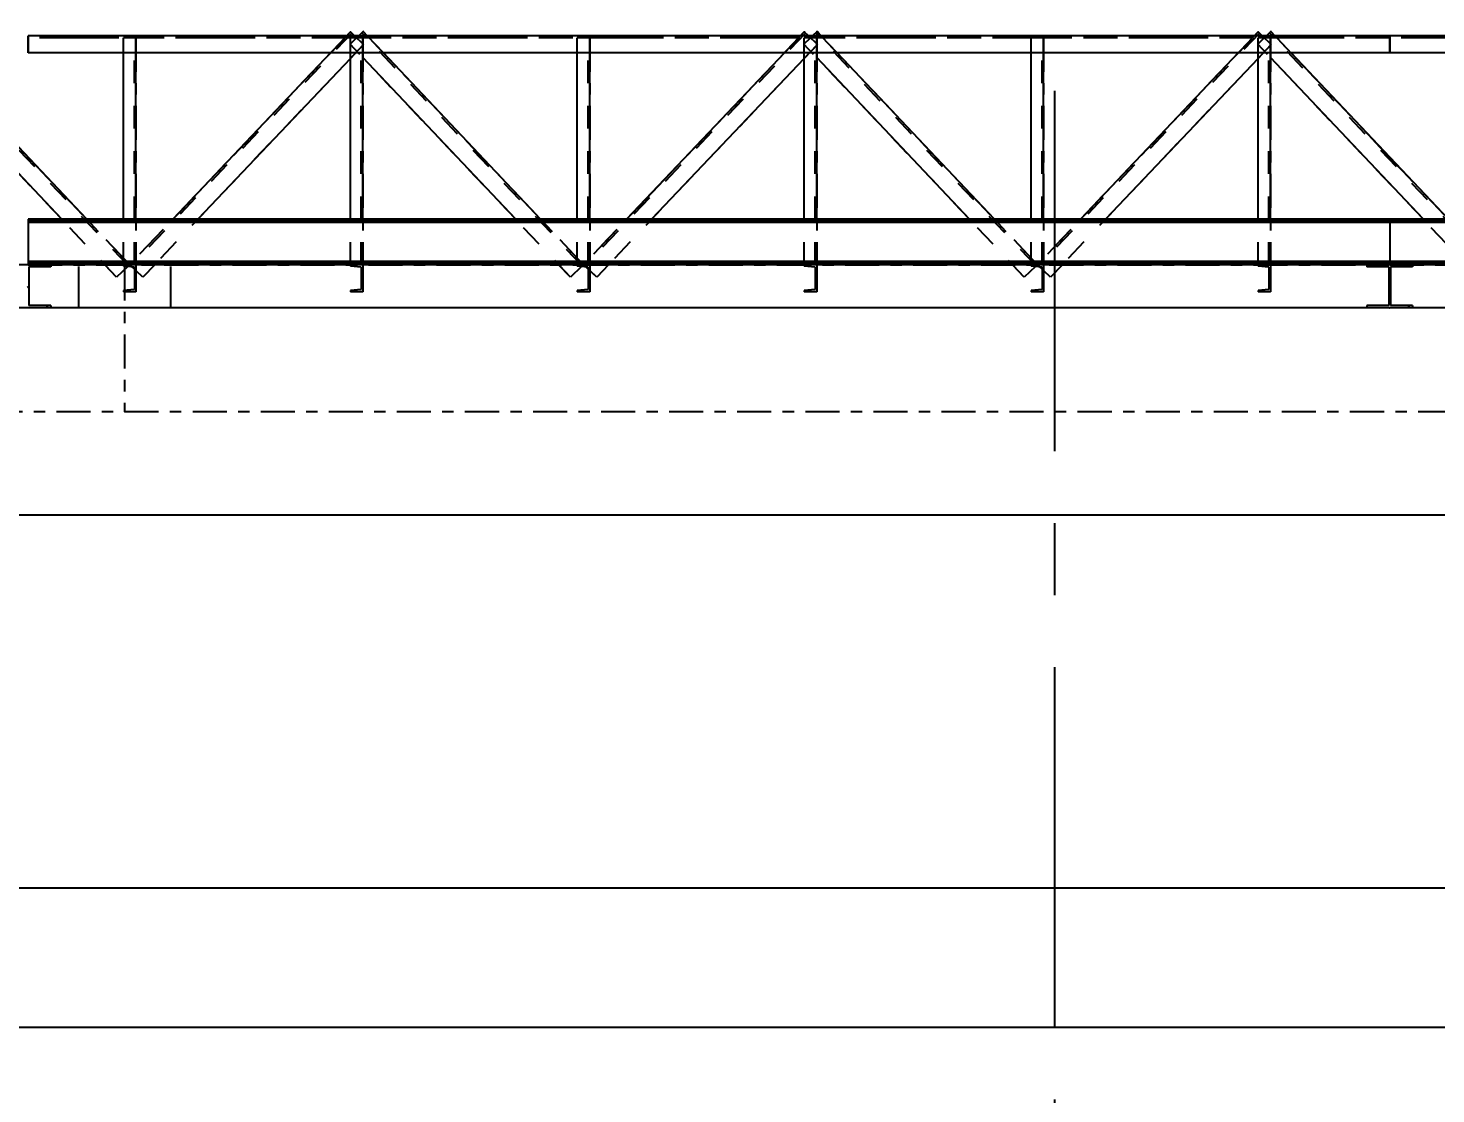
# Model space of a CAD drawing. Header units: millimetres. Extents: x 2368 to 8313, y 7493 to 11698.
# Drawn here: x 4716.1 to 4840.2, y 8937 to 9030.9 of the extents above; entities that cross this region are included whole.
import ezdxf

# ---------------------------------------------------------------- set-up
doc = ezdxf.new("R2010")
doc.units = ezdxf.units.MM
for name, pattern in [('CENTER', [50.8, 31.75, -6.35, 6.35, -6.35]), ('XKITLINE00', [0]), ('XKITLINE02', [4, 2, -2]), ('XKITLINE03', [6, 3, -1, 1, -1])]:
    doc.linetypes.add(name, pattern=pattern)
doc.styles.add('ROMANS', font='romans.shx')
doc.dimstyles.new('MD300', dxfattribs={"dimtxt": 2.5, "dimasz": 2.5, "dimexe": 1, "dimexo": 1, "dimgap": 0.5, "dimtad": 1, "dimdec": 1, "dimlfac": 50, "dimrnd": 0.5, "dimdsep": 46, "dimtxsty": 'ROMANS', "dimcen": 1, "dimclrd": 146, "dimclre": 146, "dimclrt": 30, "dimadec": 1, "dimazin": 2, "dimtfac": 1, "dimtdec": 1, "dimtmove": 0, "dimatfit": 1, "dimfxl": 1, "dimtolj": 1, "dimtzin": 0, "dimlwd": -1, "dimlwe": -1, "dimarcsym": 0})

# ---------------------------------------------------------------- blocks, each defined once
blk = doc.blocks.new('*D3')
at = {"color": 146, "transparency": 16777216}
for p, q in [((4120.59, 9032.28), (4120.59, 8954.12)), ((5216.59, 8977.65), (5216.59, 8954.12)), ((4123.09, 8955.12), (5214.09, 8955.12))]:
    blk.add_line(p, q, dxfattribs=at)
for points in [[(4123.09, 8955.54), (4123.09, 8954.7), (4120.59, 8955.12)], [(5214.09, 8955.54), (5214.09, 8954.7), (5216.59, 8955.12)]]:
    blk.add_solid(points, dxfattribs=at)
at = {"layer": 'Defpoints', "color": 0, "transparency": 16777216}
for p in [(4120.59, 9033.28), (5216.59, 8978.65), (5216.59, 8955.12)]:
    blk.add_point(p, dxfattribs=at)
at = {"color": 30, "transparency": 16777216, "insert": (4668.59, 8956.87), "char_height": 2.5, "attachment_point": 5, "style": 'ROMANS'}
blk.add_mtext('\\A1;54800', dxfattribs=at)
blk = doc.blocks.new('*D6')
at = {"color": 146, "transparency": 16777216}
for p, q in [((4120.59, 9032.28), (4120.59, 8941.84)), ((6312.59, 9032.28), (6312.59, 8941.84)), ((4123.09, 8942.84), (6310.09, 8942.84))]:
    blk.add_line(p, q, dxfattribs=at)
for points in [[(4123.09, 8943.25), (4123.09, 8942.42), (4120.59, 8942.84)], [(6310.09, 8943.25), (6310.09, 8942.42), (6312.59, 8942.84)]]:
    blk.add_solid(points, dxfattribs=at)
at = {"layer": 'Defpoints', "color": 0, "transparency": 16777216}
for p in [(4120.59, 9033.28), (6312.59, 9033.28), (6312.59, 8942.84)]:
    blk.add_point(p, dxfattribs=at)
at = {"color": 30, "transparency": 16777216, "insert": (5216.59, 8944.59), "char_height": 2.5, "attachment_point": 5, "style": 'ROMANS'}
blk.add_mtext('\\A1;109600', dxfattribs=at)

msp = doc.modelspace()

# ---------------------------------------------------------------- linework, layer by layer
at = {"color": 6, "linetype": 'CENTER'}
msp.add_line((4806.5882, 8739.6288), (4806.5882, 9217.681), dxfattribs=at)
at = {"color": 3, "linetype": 'XKITLINE02'}
for p, q in [((4724.9217, 9009.9526), (4705.5041, 9030.5009)), ((4717.8322, 9017.6878), (4705.9779, 9030.2325)), ((4716.0882, 9030.2325), (4716.0882, 9030.2325)), ((4716.0882, 9028.7325), (4716.0882, 9030.2325)), ((4836.0882, 9030.0625), (4716.0882, 9030.0625)), ((4716.0882, 9030.0625), (4716.0882, 9028.7325)), ((4725.5879, 9030.0624), (4724.4879, 9030.0624)), ((4724.4879, 9028.7325), (4724.4879, 9030.0624)), ((4744.4936, 9030.5806), (4725.038, 9010.0625)), ((4744.6097, 9030.4705), (4725.1541, 9009.9524)), ((4725.4479, 9010.0624), (4725.4479, 9030.0624)), ((4725.5879, 9028.7325), (4725.5879, 9030.0624)), ((4744.1635, 9030.2325), (4742.7412, 9028.7325)), ((4745.5041, 9030.5009), (4744.4575, 9029.5119)), ((4745.5879, 9030.0624), (4744.4879, 9030.0624)), ((4744.4879, 9028.7325), (4744.4879, 9030.0624)), ((4745.6547, 9029.4797), (4744.8608, 9030.2325)), ((4745.4479, 9010.0624), (4745.4479, 9030.0624)), ((4764.9217, 9009.9526), (4745.5041, 9030.5009)), ((4745.5879, 9028.7325), (4745.5879, 9030.0624)), ((4747.3954, 9028.7325), (4745.9779, 9030.2325)), ((4765.5879, 9030.0624), (4764.4879, 9030.0624)), ((4764.4879, 9028.7325), (4764.4879, 9030.0624)), ((4784.4936, 9030.5806), (4765.038, 9010.0625)), ((4784.6097, 9030.4705), (4765.1541, 9009.9524)), ((4765.4479, 9010.0624), (4765.4479, 9030.0624)), ((4765.5879, 9028.7325), (4765.5879, 9030.0624)), ((4784.1635, 9030.2325), (4782.7412, 9028.7325)), ((4785.5041, 9030.5009), (4784.4575, 9029.5119)), ((4785.5879, 9030.0624), (4784.4879, 9030.0624)), ((4784.4879, 9028.7325), (4784.4879, 9030.0624)), ((4785.6547, 9029.4797), (4784.8608, 9030.2325)), ((4785.4479, 9010.0624), (4785.4479, 9030.0624)), ((4804.9217, 9009.9526), (4785.5041, 9030.5009)), ((4785.5879, 9028.7325), (4785.5879, 9030.0624)), ((4787.3954, 9028.7325), (4785.9779, 9030.2325)), ((4805.5879, 9030.0624), (4804.4879, 9030.0624)), ((4804.4879, 9028.7325), (4804.4879, 9030.0624)), ((4824.4936, 9030.5806), (4805.038, 9010.0625)), ((4824.6097, 9030.4705), (4805.1541, 9009.9524)), ((4805.4479, 9010.0624), (4805.4479, 9030.0624)), ((4805.5879, 9028.7325), (4805.5879, 9030.0624)), ((4824.1635, 9030.2325), (4822.7412, 9028.7325)), ((4825.5041, 9030.5009), (4824.4575, 9029.5119)), ((4825.5879, 9030.0624), (4824.4879, 9030.0624)), ((4824.4879, 9028.7325), (4824.4879, 9030.0624)), ((4825.6547, 9029.4797), (4824.8608, 9030.2325)), ((4825.4479, 9010.0624), (4825.4479, 9030.0624)), ((4844.9217, 9009.9526), (4825.5041, 9030.5009)), ((4825.5879, 9028.7325), (4825.5879, 9030.0624)), ((4837.8322, 9017.6878), (4825.9779, 9030.2325)), ((4836.0882, 9030.2325), (4836.0882, 9030.2325)), ((4836.0882, 9028.7325), (4836.0882, 9030.2325)), ((4836.0882, 9028.7325), (4836.0882, 9030.2325)), ((4956.0882, 9030.0625), (4836.0882, 9030.0625)), ((4836.0882, 9030.0625), (4836.0882, 9028.7325)), ((4836.0882, 9030.0625), (4836.0882, 9028.7325)), ((4836.0882, 9030.0625), (4836.0882, 9030.0625)), ((4719.0568, 9014.0624), (4704.4575, 9029.5119)), ((4716.0882, 9028.7325), (4716.0882, 9028.7325)), ((4716.0882, 9028.7325), (4716.0882, 9028.7325)), ((4745.6547, 9029.4797), (4727.2428, 9010.0624)), ((4759.0568, 9014.0624), (4744.4575, 9029.5119)), ((4745.6547, 9029.4797), (4744.4879, 9028.2493)), ((4785.6547, 9029.4797), (4767.2428, 9010.0624)), ((4799.0568, 9014.0624), (4784.4575, 9029.5119)), ((4785.6547, 9029.4797), (4784.4879, 9028.2493)), ((4825.6547, 9029.4797), (4807.2428, 9010.0624)), ((4839.0568, 9014.0624), (4824.4575, 9029.5119)), ((4825.6547, 9029.4797), (4824.4879, 9028.2493)), ((4836.0882, 9028.7325), (4836.0882, 9028.7325)), ((4836.0882, 9028.7325), (4836.0882, 9028.7325)), ((4723.875, 9008.9636), (4719.0568, 9014.0624)), ((4725.0379, 9010.0625), (4721.2581, 9014.0624)), ((4724.4879, 9010.0624), (4724.4879, 9014.0624)), ((4725.5879, 9010.0624), (4725.5879, 9014.0624)), ((4744.4879, 9010.0624), (4744.4879, 9014.0624)), ((4745.5879, 9010.0624), (4745.5879, 9014.0624)), ((4763.875, 9008.9636), (4759.0568, 9014.0624)), ((4765.0379, 9010.0625), (4761.2581, 9014.0624)), ((4764.4879, 9010.0624), (4764.4879, 9014.0624)), ((4765.5879, 9010.0624), (4765.5879, 9014.0624)), ((4784.4879, 9010.0624), (4784.4879, 9014.0624)), ((4785.5879, 9010.0624), (4785.5879, 9014.0624)), ((4803.875, 9008.9636), (4799.0568, 9014.0624)), ((4805.0379, 9010.0625), (4801.2581, 9014.0624)), ((4804.4879, 9010.0624), (4804.4879, 9014.0624)), ((4805.5879, 9010.0624), (4805.5879, 9014.0624)), ((4824.4879, 9010.0624), (4824.4879, 9014.0624)), ((4825.5879, 9010.0624), (4825.5879, 9014.0624)), ((4843.875, 9008.9636), (4839.0568, 9014.0624)), ((4716.0882, 9010.3388), (4716.0882, 9010.0624)), ((4718.0882, 9010.0624), (4716.0882, 9010.0624)), ((4725.5879, 9010.0624), (4724.4879, 9010.0624)), ((4725.5879, 9010.0624), (4724.4879, 9010.0624)), ((4725.0379, 9010.0625), (4724.8623, 9009.8965)), ((4726.199, 9008.9616), (4725.038, 9010.0625)), ((4745.5879, 9010.0624), (4744.4879, 9010.0624)), ((4745.5879, 9010.0624), (4744.4879, 9010.0624)), ((4765.5879, 9010.0624), (4764.4879, 9010.0624)), ((4765.5879, 9010.0624), (4764.4879, 9010.0624)), ((4765.0379, 9010.0625), (4764.8623, 9009.8965)), ((4766.199, 9008.9616), (4765.038, 9010.0625)), ((4785.5879, 9010.0624), (4784.4879, 9010.0624)), ((4785.5879, 9010.0624), (4784.4879, 9010.0624)), ((4805.5879, 9010.0624), (4804.4879, 9010.0624)), ((4805.5879, 9010.0624), (4804.4879, 9010.0624)), ((4805.0379, 9010.0625), (4804.8623, 9009.8965)), ((4806.199, 9008.9616), (4805.038, 9010.0625)), ((4825.5879, 9010.0624), (4824.4879, 9010.0624)), ((4825.5879, 9010.0624), (4824.4879, 9010.0624)), ((4836.0881, 9010.0624), (4834.0882, 9010.0624)), ((4836.0881, 9010.3388), (4836.0881, 9010.0624)), ((4836.0882, 9010.3388), (4836.0882, 9010.0624)), ((4838.0882, 9010.0624), (4836.0882, 9010.0624)), ((4725.5879, 9009.541), (4725.4479, 9009.6737)), ((4765.5879, 9009.541), (4765.4479, 9009.6737)), ((4805.5879, 9009.541), (4805.4479, 9009.6737))]:
    msp.add_line(p, q, dxfattribs=at)
at = {"color": 1, "linetype": 'XKITLINE03'}
for p, q in [((4725.0379, 9010.0625), (4705.6204, 9030.6108)), ((4836.0882, 9030.0625), (4716.0882, 9030.0625)), ((4744.4936, 9030.5806), (4725.038, 9010.0625)), ((4725.5879, 9030.0624), (4725.5879, 9010.0624)), ((4745.5879, 9030.0624), (4745.5879, 9010.0624)), ((4765.0379, 9010.0625), (4745.6204, 9030.6108)), ((4784.4936, 9030.5806), (4765.038, 9010.0625)), ((4765.5879, 9030.0624), (4765.5879, 9010.0624)), ((4785.5879, 9030.0624), (4785.5879, 9010.0624)), ((4805.0379, 9010.0625), (4785.6204, 9030.6108)), ((4824.4936, 9030.5806), (4805.038, 9010.0625)), ((4805.5879, 9030.0624), (4805.5879, 9010.0624)), ((4825.5879, 9030.0624), (4825.5879, 9010.0624)), ((4845.0379, 9010.0625), (4825.6204, 9030.6108)), ((4956.0882, 9030.0625), (4836.0882, 9030.0625)), ((4716.0882, 9010.0624), (4836.0881, 9010.0624)), ((4725.5879, 9010.0624), (4725.5879, 9010.0624)), ((4745.5879, 9010.0624), (4745.5879, 9010.0624)), ((4765.5879, 9010.0624), (4765.5879, 9010.0624)), ((4785.5879, 9010.0624), (4785.5879, 9010.0624)), ((4805.5879, 9010.0624), (4805.5879, 9010.0624)), ((4825.5879, 9010.0624), (4825.5879, 9010.0624)), ((4836.0882, 9010.0624), (4956.0882, 9010.0624)), ((4716.0882, 9006.2624), (4716.0882, 9006.2624)), ((4836.0882, 9006.2624), (4836.0882, 9006.2624))]:
    msp.add_line(p, q, dxfattribs=at)
at = {"color": 7, "linetype": 'XKITLINE00'}
for p, q in [((4716.0882, 9030.2325), (4716.0882, 9028.7325)), ((4836.0882, 9030.2325), (4716.0882, 9030.2325)), ((4744.4936, 9030.5806), (4744.1635, 9030.2325)), ((4744.8608, 9030.2325), (4744.4936, 9030.5806)), ((4745.6204, 9030.6108), (4745.22, 9030.2325)), ((4745.9779, 9030.2325), (4745.6204, 9030.6108)), ((4784.4936, 9030.5806), (4784.1635, 9030.2325)), ((4784.8608, 9030.2325), (4784.4936, 9030.5806)), ((4785.6204, 9030.6108), (4785.22, 9030.2325)), ((4785.9779, 9030.2325), (4785.6204, 9030.6108)), ((4824.4936, 9030.5806), (4824.1635, 9030.2325)), ((4824.8608, 9030.2325), (4824.4936, 9030.5806)), ((4825.6204, 9030.6108), (4825.22, 9030.2325)), ((4825.9779, 9030.2325), (4825.6204, 9030.6108)), ((4836.0882, 9030.2325), (4836.0882, 9028.7325)), ((4956.0882, 9030.2325), (4836.0882, 9030.2325)), ((4836.0882, 9030.2325), (4836.0882, 9028.7325)), ((4836.0882, 9030.2325), (4836.0882, 9030.2325)), ((4721.2581, 9014.0624), (4707.3954, 9028.7325)), ((4836.0882, 9028.7325), (4716.0882, 9028.7325)), ((4724.4879, 9014.0624), (4724.4879, 9028.7325)), ((4725.5879, 9014.0624), (4725.5879, 9028.7325)), ((4742.7412, 9028.7325), (4728.8308, 9014.0624)), ((4744.4879, 9014.0624), (4744.4879, 9028.7325)), ((4745.5879, 9014.0624), (4745.5879, 9028.7325)), ((4761.2581, 9014.0624), (4747.3954, 9028.7325)), ((4764.4879, 9014.0624), (4764.4879, 9028.7325)), ((4765.5879, 9014.0624), (4765.5879, 9028.7325)), ((4782.7412, 9028.7325), (4768.8308, 9014.0624)), ((4784.4879, 9014.0624), (4784.4879, 9028.7325)), ((4785.5879, 9014.0624), (4785.5879, 9028.7325)), ((4801.2581, 9014.0624), (4787.3954, 9028.7325)), ((4804.4879, 9014.0624), (4804.4879, 9028.7325)), ((4805.5879, 9014.0624), (4805.5879, 9028.7325)), ((4822.7412, 9028.7325), (4808.8308, 9014.0624)), ((4824.4879, 9014.0624), (4824.4879, 9028.7325)), ((4825.5879, 9014.0624), (4825.5879, 9028.7325)), ((4841.2581, 9014.0624), (4827.3954, 9028.7325)), ((4956.0882, 9028.7325), (4836.0882, 9028.7325)), ((4719.0568, 9014.0624), (4705.5879, 9028.3156)), ((4744.4879, 9028.2493), (4731.0357, 9014.0624)), ((4759.0568, 9014.0624), (4745.5879, 9028.3156)), ((4784.4879, 9028.2493), (4771.0357, 9014.0624)), ((4799.0568, 9014.0624), (4785.5879, 9028.3156)), ((4824.4879, 9028.2493), (4811.0357, 9014.0624)), ((4839.0568, 9014.0624), (4825.5879, 9028.3156)), ((4716.0882, 9014.0624), (4716.0882, 9010.3388)), ((4836.0881, 9014.0624), (4716.0882, 9014.0624)), ((4836.0881, 9013.8924), (4716.0882, 9013.8924)), ((4836.0881, 9013.786), (4716.0882, 9013.786)), ((4836.0881, 9014.0624), (4836.0881, 9010.3388)), ((4836.0882, 9014.0624), (4836.0882, 9010.3388)), ((4956.0882, 9014.0624), (4836.0882, 9014.0624)), ((4956.0882, 9013.8924), (4836.0882, 9013.8924)), ((4956.0882, 9013.786), (4836.0882, 9013.786)), ((4718.0882, 9010.0624), (4714.0882, 9010.0624)), ((4716.0882, 9010.3388), (4716.0882, 9010.0624)), ((4836.0881, 9010.3388), (4716.0882, 9010.3388)), ((4836.0881, 9010.2324), (4716.0882, 9010.2324)), ((4718.0882, 9010.0624), (4718.0882, 9009.8624)), ((4724.4879, 9010.0624), (4718.0882, 9010.0624)), ((4723.875, 9008.9636), (4722.8366, 9010.0624)), ((4724.4879, 9010.0624), (4724.4879, 9010.0624)), ((4724.4879, 9010.0624), (4724.4879, 9010.0624)), ((4724.4879, 9010.0624), (4724.4879, 9009.9264)), ((4725.5879, 9010.0624), (4724.4879, 9010.0624)), ((4725.4479, 9009.8496), (4724.4879, 9009.9264)), ((4725.5879, 9010.0624), (4725.5879, 9007.6624)), ((4744.4879, 9010.0624), (4725.5879, 9010.0624)), ((4727.2428, 9010.0624), (4726.199, 9008.9616)), ((4744.4879, 9010.0624), (4744.4879, 9010.0624)), ((4744.4879, 9010.0624), (4744.4879, 9010.0624)), ((4744.4879, 9010.0624), (4744.4879, 9009.9264)), ((4745.5879, 9010.0624), (4744.4879, 9010.0624)), ((4745.4479, 9009.8496), (4744.4879, 9009.9264)), ((4745.5879, 9010.0624), (4745.5879, 9007.6624)), ((4764.4879, 9010.0624), (4745.5879, 9010.0624)), ((4763.875, 9008.9636), (4762.8366, 9010.0624)), ((4764.4879, 9010.0624), (4764.4879, 9010.0624)), ((4764.4879, 9010.0624), (4764.4879, 9010.0624)), ((4764.4879, 9010.0624), (4764.4879, 9009.9264)), ((4765.5879, 9010.0624), (4764.4879, 9010.0624)), ((4765.4479, 9009.8496), (4764.4879, 9009.9264)), ((4784.4879, 9010.0624), (4765.5879, 9010.0624)), ((4765.5879, 9010.0624), (4765.5879, 9007.6624)), ((4767.2428, 9010.0624), (4766.199, 9008.9616)), ((4784.4879, 9010.0624), (4784.4879, 9010.0624)), ((4784.4879, 9010.0624), (4784.4879, 9010.0624)), ((4784.4879, 9010.0624), (4784.4879, 9009.9264)), ((4785.5879, 9010.0624), (4784.4879, 9010.0624)), ((4785.4479, 9009.8496), (4784.4879, 9009.9264)), ((4804.4879, 9010.0624), (4785.5879, 9010.0624)), ((4785.5879, 9010.0624), (4785.5879, 9007.6624)), ((4803.875, 9008.9636), (4802.8366, 9010.0624)), ((4804.4879, 9010.0624), (4804.4879, 9010.0624)), ((4804.4879, 9010.0624), (4804.4879, 9010.0624)), ((4804.4879, 9010.0624), (4804.4879, 9009.9264)), ((4805.5879, 9010.0624), (4804.4879, 9010.0624)), ((4805.4479, 9009.8496), (4804.4879, 9009.9264)), ((4824.4879, 9010.0624), (4805.5879, 9010.0624)), ((4805.5879, 9010.0624), (4805.5879, 9007.6624)), ((4807.2428, 9010.0624), (4806.199, 9008.9616)), ((4824.4879, 9010.0624), (4824.4879, 9010.0624)), ((4824.4879, 9010.0624), (4824.4879, 9010.0624)), ((4824.4879, 9010.0624), (4824.4879, 9009.9264)), ((4825.5879, 9010.0624), (4824.4879, 9010.0624)), ((4825.4479, 9009.8496), (4824.4879, 9009.9264)), ((4834.0882, 9010.0624), (4825.5879, 9010.0624)), ((4825.5879, 9010.0624), (4825.5879, 9007.6624)), ((4834.2882, 9009.8624), (4834.0882, 9010.0624)), ((4834.0882, 9010.0624), (4834.0882, 9010.0624)), ((4834.0882, 9010.0624), (4834.0882, 9009.8624)), ((4838.0882, 9010.0624), (4834.0882, 9010.0624)), ((4836.0881, 9010.3388), (4836.0881, 9010.0624)), ((4836.0882, 9010.3388), (4836.0882, 9010.0624)), ((4956.0882, 9010.3388), (4836.0882, 9010.3388)), ((4956.0882, 9010.2324), (4836.0882, 9010.2324)), ((4844.4879, 9010.0624), (4838.0882, 9010.0624)), ((4838.0882, 9010.0624), (4838.0882, 9009.8624)), ((4718.0882, 9009.8624), (4716.1532, 9009.8624)), ((4716.1532, 9009.8624), (4716.1532, 9006.4624)), ((4724.8623, 9009.8965), (4723.875, 9008.9636)), ((4725.4479, 9009.6737), (4725.2453, 9009.8658)), ((4725.4479, 9009.8496), (4725.4479, 9007.8752)), ((4725.5879, 9009.4337), (4725.4479, 9009.2937)), ((4726.199, 9008.9616), (4725.5879, 9009.541)), ((4745.4479, 9009.8496), (4745.4479, 9007.8752)), ((4745.5879, 9009.4337), (4745.4479, 9009.2937)), ((4764.8623, 9009.8965), (4763.875, 9008.9636)), ((4765.4479, 9009.6737), (4765.2453, 9009.8658)), ((4765.4479, 9009.8496), (4765.4479, 9007.8752)), ((4765.5879, 9009.4337), (4765.4479, 9009.2937)), ((4766.199, 9008.9616), (4765.5879, 9009.541)), ((4785.4479, 9009.8496), (4785.4479, 9007.8752)), ((4785.5879, 9009.4337), (4785.4479, 9009.2937)), ((4804.8623, 9009.8965), (4803.875, 9008.9636)), ((4805.4479, 9009.6737), (4805.2453, 9009.8658)), ((4805.4479, 9009.8496), (4805.4479, 9007.8752)), ((4805.5879, 9009.4337), (4805.4479, 9009.2937)), ((4806.199, 9008.9616), (4805.5879, 9009.541)), ((4825.4479, 9009.8496), (4825.4479, 9007.8752)), ((4825.5879, 9009.4337), (4825.4479, 9009.2937)), ((4836.0232, 9009.8624), (4834.0882, 9009.8624)), ((4836.0232, 9009.8624), (4836.0232, 9006.4624)), ((4838.0882, 9009.8624), (4836.1532, 9009.8624)), ((4836.1532, 9009.8624), (4836.1532, 9006.4624)), ((4716.1532, 9007.9974), (4716.0232, 9008.1274)), ((4725.4479, 9007.8752), (4724.4879, 9007.7984)), ((4724.4879, 9007.7984), (4724.4879, 9007.6624)), ((4725.5879, 9007.6624), (4724.4879, 9007.6624)), ((4725.5879, 9007.705), (4725.5453, 9007.6624)), ((4745.4479, 9007.8752), (4744.4879, 9007.7984)), ((4744.4879, 9007.7984), (4744.4879, 9007.6624)), ((4745.5879, 9007.6624), (4744.4879, 9007.6624)), ((4745.5879, 9007.705), (4745.5453, 9007.6624)), ((4765.4479, 9007.8752), (4764.4879, 9007.7984)), ((4764.4879, 9007.7984), (4764.4879, 9007.6624)), ((4765.5879, 9007.6624), (4764.4879, 9007.6624)), ((4765.5879, 9007.705), (4765.5453, 9007.6624)), ((4785.4479, 9007.8752), (4784.4879, 9007.7984)), ((4784.4879, 9007.7984), (4784.4879, 9007.6624)), ((4785.5879, 9007.6624), (4784.4879, 9007.6624)), ((4785.5879, 9007.705), (4785.5453, 9007.6624)), ((4805.4479, 9007.8752), (4804.4879, 9007.7984)), ((4804.4879, 9007.7984), (4804.4879, 9007.6624)), ((4805.5879, 9007.6624), (4804.4879, 9007.6624)), ((4805.5879, 9007.705), (4805.5453, 9007.6624)), ((4825.4479, 9007.8752), (4824.4879, 9007.7984)), ((4824.4879, 9007.7984), (4824.4879, 9007.6624)), ((4825.5879, 9007.6624), (4824.4879, 9007.6624)), ((4825.5879, 9007.705), (4825.5453, 9007.6624)), ((4836.1532, 9007.9974), (4836.0232, 9008.1274)), ((4718.0882, 9006.2624), (4714.0882, 9006.2624)), ((4718.0882, 9006.4624), (4716.1532, 9006.4624)), ((4717.8882, 9006.2624), (4717.6882, 9006.4624)), ((4718.0882, 9006.4624), (4718.0882, 9006.2624)), ((4834.0882, 9006.4624), (4834.0882, 9006.2624)), ((4836.0232, 9006.4624), (4834.0882, 9006.4624)), ((4838.0882, 9006.2624), (4834.0882, 9006.2624)), ((4838.0882, 9006.4624), (4836.1532, 9006.4624)), ((4837.8882, 9006.2624), (4837.6882, 9006.4624)), ((4838.0882, 9006.4624), (4838.0882, 9006.2624))]:
    msp.add_line(p, q, dxfattribs=at)
at = {"color": 1, "linetype": 'XKITLINE00'}
for p, q in [((4725.5841, 9030.0532), (4725.5841, 9030.0532)), ((4744.4898, 9030.5714), (4744.4898, 9030.5714)), ((4745.5841, 9030.0532), (4745.5841, 9030.0532)), ((4745.6166, 9030.6016), (4745.6166, 9030.6016)), ((4765.5841, 9030.0532), (4765.5841, 9030.0532)), ((4784.4898, 9030.5714), (4784.4898, 9030.5714)), ((4785.5841, 9030.0532), (4785.5841, 9030.0532)), ((4785.6166, 9030.6016), (4785.6166, 9030.6016)), ((4805.5841, 9030.0532), (4805.5841, 9030.0532)), ((4824.4898, 9030.5714), (4824.4898, 9030.5714)), ((4825.5841, 9030.0532), (4825.5841, 9030.0532)), ((4825.6166, 9030.6016), (4825.6166, 9030.6016)), ((4836.0844, 9030.0532), (4836.0844, 9030.0532)), ((4836.0844, 9030.0532), (4836.0844, 9030.0532)), ((4725.0341, 9010.0533), (4725.0341, 9010.0533)), ((4725.0341, 9010.0532), (4725.0341, 9010.0532)), ((4725.5841, 9010.0532), (4725.5841, 9010.0532)), ((4725.5841, 9010.0532), (4725.5841, 9010.0532)), ((4745.5841, 9010.0532), (4745.5841, 9010.0532)), ((4745.5841, 9010.0532), (4745.5841, 9010.0532)), ((4765.0341, 9010.0533), (4765.0341, 9010.0533)), ((4765.0341, 9010.0532), (4765.0341, 9010.0532)), ((4765.5841, 9010.0532), (4765.5841, 9010.0532)), ((4765.5841, 9010.0532), (4765.5841, 9010.0532)), ((4785.5841, 9010.0532), (4785.5841, 9010.0532)), ((4785.5841, 9010.0532), (4785.5841, 9010.0532)), ((4805.0341, 9010.0533), (4805.0341, 9010.0533)), ((4805.0341, 9010.0532), (4805.0341, 9010.0532)), ((4805.5841, 9010.0532), (4805.5841, 9010.0532)), ((4805.5841, 9010.0532), (4805.5841, 9010.0532)), ((4825.5841, 9010.0532), (4825.5841, 9010.0532)), ((4825.5841, 9010.0532), (4825.5841, 9010.0532)), ((4836.0843, 9010.0532), (4836.0843, 9010.0532)), ((4836.0844, 9010.0532), (4836.0844, 9010.0532)), ((4836.0844, 9006.2532), (4836.0844, 9006.2532))]:
    msp.add_line(p, q, dxfattribs=at)
at = {"color": 8, "linetype": 'XKITLINE00'}
for p, q in [((4720.5282, 9009.8984), (4720.5282, 9006.2624)), ((4728.6482, 9009.8984), (4728.6482, 9006.2624)), ((4834.0882, 9006.2624), (4718.0882, 9006.2624)), ((4864.0882, 9006.2624), (4838.0882, 9006.2624)), ((5738.5882, 8987.9824), (4694.5882, 8987.9824))]:
    msp.add_line(p, q, dxfattribs=at)
at = {"color": 8, "linetype": 'XKITLINE03'}
for p, q in [((4724.5882, 9009.8984), (4724.5882, 8997.1224)), ((4694.5882, 8997.1224), (5738.5882, 8997.1224))]:
    msp.add_line(p, q, dxfattribs=at)
at = {"color": 1, "linetype": 'XKITLINE00'}
for centre in [(4716.0881, 9030.0625), (4716.0882, 9030.0625), (4725.5879, 9030.0624), (4744.4936, 9030.5806), (4745.5879, 9030.0624), (4745.6204, 9030.6108), (4765.5879, 9030.0624), (4784.4936, 9030.5806), (4785.5879, 9030.0624), (4785.6204, 9030.6108), (4805.5879, 9030.0624), (4824.4936, 9030.5806), (4825.5879, 9030.0624), (4825.6204, 9030.6108), (4836.0882, 9030.0625), (4836.0882, 9030.0625), (4716.0881, 9010.0624), (4716.0882, 9010.0624), (4725.0379, 9010.0625), (4725.038, 9010.0625), (4725.5879, 9010.0624), (4725.5879, 9010.0624), (4745.5879, 9010.0624), (4745.5879, 9010.0624), (4765.0379, 9010.0625), (4765.038, 9010.0625), (4765.5879, 9010.0624), (4765.5879, 9010.0624), (4785.5879, 9010.0624), (4785.5879, 9010.0624), (4805.0379, 9010.0625), (4805.038, 9010.0625), (4805.5879, 9010.0624), (4805.5879, 9010.0624), (4825.5879, 9010.0624), (4825.5879, 9010.0624), (4836.0881, 9010.0624), (4836.0882, 9010.0624), (4716.0882, 9006.2624), (4836.0882, 9006.2624)]:
    msp.add_circle(centre, 0.01, dxfattribs=at)
at = {"color": 8, "linetype": 'XKITLINE00'}
msp.add_circle((4724.5882, 8997.1224), 0.01, dxfattribs=at)

# ---------------------------------------------------------------- dimensions: what is measured, and where the dimension line sits
at = {"color": 146}
for base, p2, picture, middle in [((5216.5882, 8955.1184), (5216.5882, 8978.6549), '*D3', (4668.5877, 8956.8684)), ((6312.5891, 8942.8374), (6312.5891, 9033.2776), '*D6', (5216.5882, 8944.5874))]:
    dim = msp.add_linear_dim(base=base, p1=(4120.5873, 9033.2776), p2=p2, dimstyle='MD300', dxfattribs=at)
    dim.commit()
    dim.dimension.update_dxf_attribs({"geometry": picture, "text_midpoint": middle})

doc.saveas('drawing.dxf')
